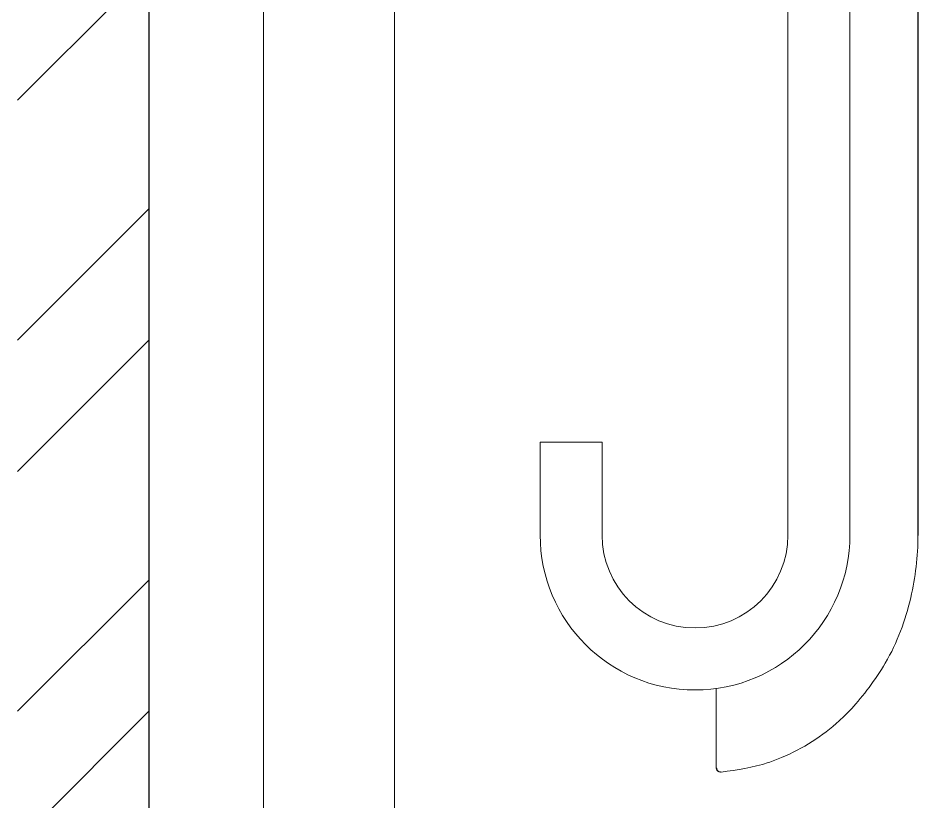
# Model space of a CAD drawing. Header units: inches. Extents: x -154 to 13, y 2 to 55.
# Drawn here: x -119.403 to -118.545, y 30.473 to 31.22 of the extents above; entities that cross this region are included whole.
import ezdxf

# ---------------------------------------------------------------- set-up
doc = ezdxf.new("R2010")
doc.units = ezdxf.units.IN
doc.header["$LTSCALE"] = 2
doc.header["$MEASUREMENT"] = 0
doc.layers.get('0').update_dxf_attribs({"linetype": 'CONTINUOUS'})
doc.layers.add('VELUX_Skylight', color=7, linetype='CONTINUOUS')

msp = doc.modelspace()

# ---------------------------------------------------------------- hatches: boundary and pattern name
h = msp.add_hatch()
h.set_pattern_fill('STEEL', color=8, scale=2, style=0)
h.set_pattern_definition([(45, (-189.00682, 21.6421), (-0.1767767, 0.1767767), []), (45, (-189.00682, 21.7671), (-0.1767767, 0.1767767), [])])
h.paths.add_polyline_path([(-120.65094, 31.81927, -0.414214), (-120.52594, 31.94427), (-119.52794, 31.94427, -0.414214), (-119.40294, 31.81927), (-119.40294, 31.29781), (-119.27794, 31.29781), (-119.27794, 32.06927), (-120.77594, 32.06927), (-120.77594, 26.58108), (-119.27794, 26.58108), (-119.27794, 31.29781), (-119.40294, 31.29781), (-119.40294, 26.83108, -0.414214), (-119.52794, 26.70608), (-120.52594, 26.70608, -0.414214), (-120.65094, 26.83108)])

# ---------------------------------------------------------------- linework, layer by layer
at = {"color": 7}
for q in [(-119.27794, 26.58108), (-119.27794, 26.58108), (-119.27794, 26.58108), (-119.27794, 26.58027)]:
    msp.add_line((-119.27794, 32.06932), q, dxfattribs=at)
at = {"color": 7, "linetype": 'Continuous', "lineweight": 15}
for p, q in [((-119.16856, 31.91927), (-119.16856, 26.83108)), ((-119.04356, 31.91927), (-119.04356, 26.95608))]:
    msp.add_line(p, q, dxfattribs=at)
at = {"layer": 'VELUX_Skylight'}
msp.add_line((-118.54471, 32.84078), (-118.54471, 30.72717), dxfattribs=at)
at = {"layer": 'VELUX_Skylight', "color": 7, "linetype": 'Continuous', "lineweight": 15}
for p, q in [((-118.66866, 30.7277), (-118.66866, 32.18744)), ((-118.6096, 32.18744), (-118.6096, 30.7277)), ((-118.90488, 30.81628), (-118.84582, 30.81628)), ((-118.90488, 30.7277), (-118.90488, 30.81628)), ((-118.84582, 30.81628), (-118.84582, 30.7277)), ((-118.73706, 30.50567), (-118.73706, 30.58145))]:
    msp.add_line(p, q, dxfattribs=at)
for centre, radius, start, end in [((-118.75724, 30.7277), 0.14764, 180, 0), ((-118.75724, 30.7277), 0.08858, 180, 0), ((-118.73262, 30.50565), 0.00394, 180.09095, 274.88153)]:
    msp.add_arc(centre, radius, start, end, dxfattribs=at)
for points, knots in [([(-118.54471, 30.72717), (-118.54471, 30.72717), (-118.54471, 30.70734), (-118.54993, 30.6647), (-118.57053, 30.60842), (-118.59717, 30.57452), (-118.6079, 30.56226), (-118.6079, 30.56226)], [0, 0, 0, 0, 0.000013, 0.327422, 0.699205, 0.999986, 1, 1, 1, 1]), ([(-118.6079, 30.56226), (-118.6079, 30.56226), (-118.61189, 30.55827), (-118.6308, 30.53931), (-118.6586, 30.52163), (-118.69752, 30.50677), (-118.71716, 30.50392), (-118.73228, 30.50172)], [0, 0, 0, 0, 0.000016, 0.118209, 0.579833, 0.676475, 1, 1, 1, 1]), ([(-118.73706, 30.50567), (-118.73703, 30.50532), (-118.73698, 30.50462), (-118.73654, 30.50361), (-118.73577, 30.50266), (-118.73456, 30.50197), (-118.73356, 30.50187), (-118.73302, 30.50194), (-118.733, 30.50194)], [0, 0, 0, 0, 0.1371509, 0.2738607, 0.455396, 0.6970297, 0.9895308, 1, 1, 1, 1]), ([(-118.73284, 30.50177), (-118.73279, 30.50171), (-118.73261, 30.50149), (-118.73242, 30.50162), (-118.73228, 30.50172)], [0, 0, 0, 0, 0.255219, 1, 1, 1, 1])]:
    msp.add_open_spline(points, degree=3, knots=knots, dxfattribs=at)
msp.add_open_spline([(-118.73656, 30.50564), (-118.73706, 30.50567)], degree=1, dxfattribs=at)

doc.saveas('drawing.dxf')
